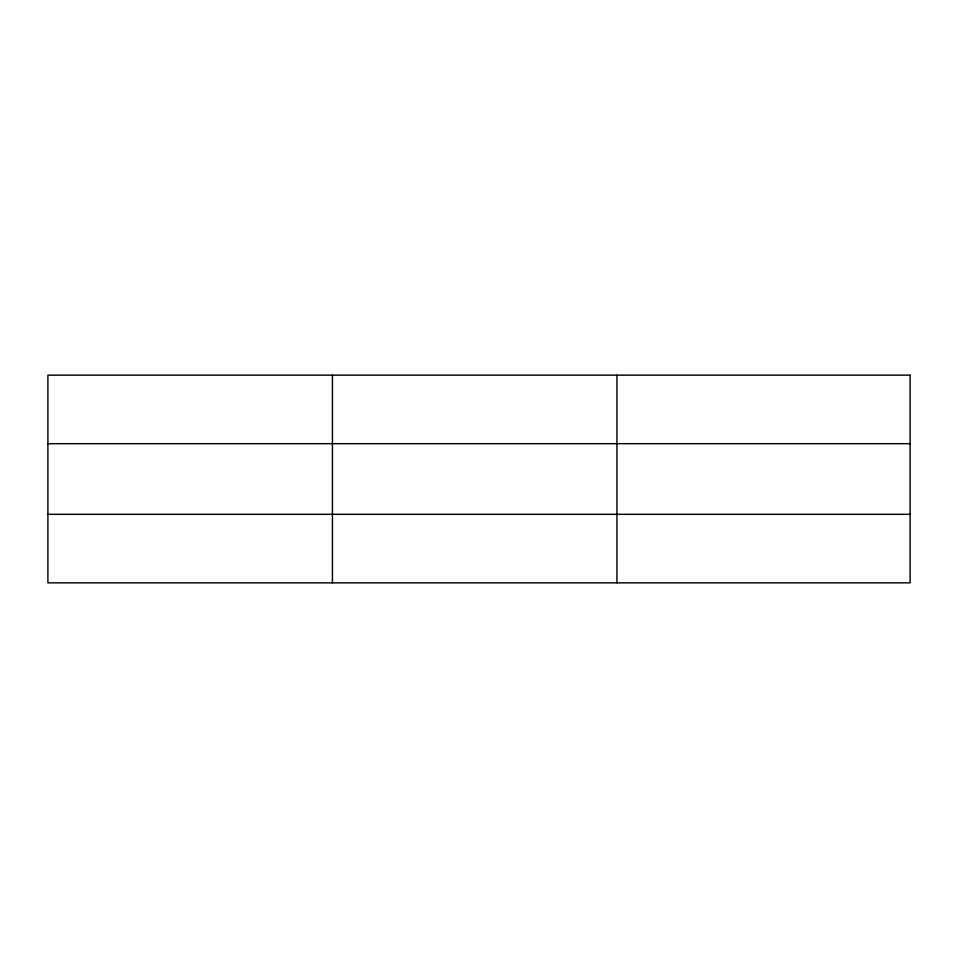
<?xml version="1.0" encoding="UTF-8"?>
<svg xmlns="http://www.w3.org/2000/svg" width="958" height="958" viewBox="0 0 958 958"><rect width="100%" height="100%" fill="white"/><g stroke="black" fill="none" stroke-linecap="round" stroke-linejoin="round"><path stroke-width="1.44" d="M332.426 582.847L332.426 375.153M616.952 582.847L616.952 375.153M47.9 443.686L910.1 443.686M47.9 514.314L910.1 514.314M910.1 375.153L910.1 582.847L47.9 582.847L47.9 375.153L910.1 375.153"/></g></svg>
